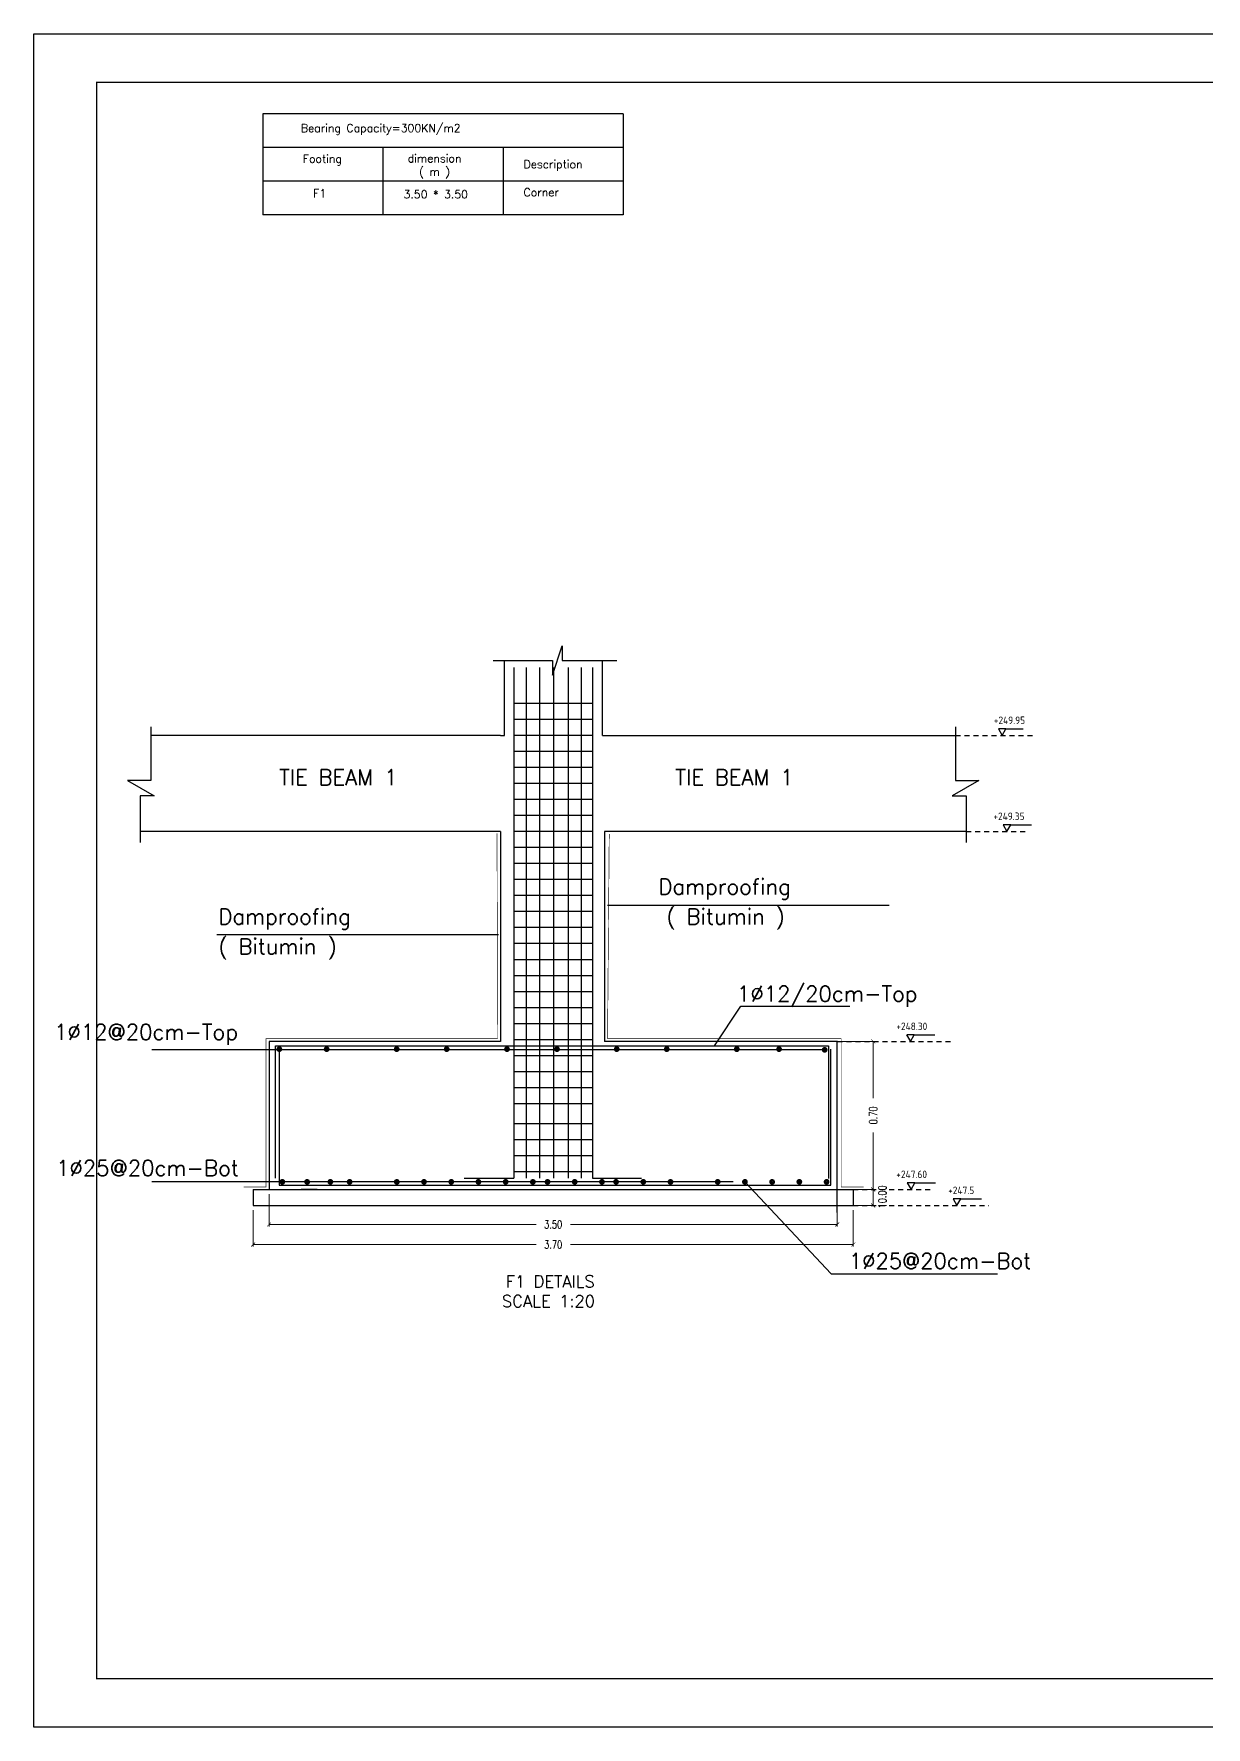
# Model space of a CAD drawing. Extents: x 166525 to 167198, y 178739 to 179747.
# Drawn here: x 167047.23 to 167076.53, y 179353.95 to 179396.27 of the extents above; entities that cross this region are included whole.
import ezdxf

# ---------------------------------------------------------------- set-up
doc = ezdxf.new("R2010")
doc.units = 0
doc.header["$MEASUREMENT"] = 0
for name, pattern in [('AUSGEZOGEN', [0]), ('HIDDEN2', [0.1875, 0.125, -0.0625]), ('STRICHPUNKT2', [0.7, 0.4, -0.15, 0, -0.15]), ('VONLAYER', [0])]:
    doc.linetypes.add(name, pattern=pattern)
doc.layers.get('0').update_dxf_attribs({"linetype": 'CONTINUOUS'})
doc.layers.get('DEFPOINTS').update_dxf_attribs({"linetype": 'CONTINUOUS'})
doc.layers.add('BEAM', color=6, linetype='CONTINUOUS', lineweight=13)
for name, color, linetype in [('BEAM-DIM', 4, 'CONTINUOUS'), ('BEAM-REIN', 2, 'CONTINUOUS'), ('blinding', 1, 'CONTINUOUS'), ('COVER', 7, 'CONTINUOUS'), ('EBENE0', 7, 'AUSGEZOGEN'), ('found', 6, 'CONTINUOUS'), ('MHATCH', 8, 'CONTINUOUS'), ('outdim', 42, 'CONTINUOUS'), ('rebar call line', 8, 'CONTINUOUS'), ('REBARS', 2, 'CONTINUOUS'), ('Reinforcement', 10, 'CONTINUOUS'), ('TEXT', 7, 'CONTINUOUS')]:
    doc.layers.add(name, color=color, linetype=linetype)
doc.styles.add('DIM', font='simplex.shx', dxfattribs={"width": 0.75})
doc.styles.add('ISO8', font='iso8')
doc.styles.add('ROMAND10', font='ROMAND.shx', dxfattribs={"height": 0.2})
doc.styles.add('ROMANS', font='romans.shx')
doc.dimstyles.new('MUTASIM', dxfattribs={"dimscale": 0.9995, "dimtxt": 0.2, "dimasz": 0.1, "dimexe": 0.05, "dimexo": 0.12, "dimgap": 0.05, "dimtad": 0, "dimzin": 0, "dimdsep": 46, "dimtxsty": 'DIM', "dimblk": 'ARCHTICK', "dimcen": 0.09, "dimclrd": 35, "dimclre": 33, "dimclrt": 256, "dimazin": 0, "dimtfac": 1, "dimtofl": 0, "dimtmove": 1, "dimatfit": 3, "dimfxl": 0.18, "dimtolj": 1, "dimtzin": 0, "dimlwd": 13, "dimlwe": 9, "dimarcsym": 0})

# ---------------------------------------------------------------- blocks, each defined once
blk = doc.blocks.new('_ARCHTICK')
at = {"color": 0, "linetype": 'ByBlock', "const_width": 0.15}
blk.add_lwpolyline([(-0.5, -0.5), (0.5, 0.5)], dxfattribs=at)
blk = doc.blocks.new('*D1584')
at = {"layer": 'BEAM', "color": 33, "lineweight": 9, "transparency": 16777216}
for p, q in [((167053.107, 179367.271), (167053.107, 179366.466)), ((167067.307, 179367.271), (167067.307, 179366.466))]:
    blk.add_line(p, q, dxfattribs=at)
at = {"layer": 'BEAM', "color": 35, "lineweight": 13, "transparency": 16777216}
for p, q in [((167053.107, 179366.516), (167059.779, 179366.516)), ((167067.307, 179366.516), (167060.636, 179366.516))]:
    blk.add_line(p, q, dxfattribs=at)
at = {"layer": 'DEFPOINTS', "color": 0, "transparency": 16777216}
for p in [(167053.107, 179367.391), (167067.307, 179367.391), (167067.307, 179366.516)]:
    blk.add_point(p, dxfattribs=at)
at = {"layer": 'BEAM', "color": 35, "lineweight": 13, "transparency": 16777216, "xscale": 0.09995000000000001, "yscale": 0.09995000000000001, "zscale": 0.09995000000000001, "rotation": 180}
blk.add_blockref('_ARCHTICK', (167053.107, 179366.516), dxfattribs=at)
at = {"layer": 'BEAM', "color": 35, "lineweight": 13, "transparency": 16777216, "xscale": 0.09995000000000001, "yscale": 0.09995000000000001, "zscale": 0.09995000000000001}
blk.add_blockref('_ARCHTICK', (167067.307, 179366.516), dxfattribs=at)
at = {"layer": 'BEAM', "transparency": 16777216, "insert": (167060.207, 179366.516), "char_height": 0.1999, "attachment_point": 5, "style": 'DIM'}
blk.add_mtext('\\A1;3.50', dxfattribs=at)
blk = doc.blocks.new('*D1784')
at = {"layer": 'BEAM', "color": 33, "lineweight": 9, "transparency": 16777216}
for p, q in [((167052.707, 179366.871), (167052.707, 179365.962)), ((167067.707, 179366.871), (167067.707, 179365.962))]:
    blk.add_line(p, q, dxfattribs=at)
at = {"layer": 'BEAM', "color": 35, "lineweight": 13, "transparency": 16777216}
for p, q in [((167052.707, 179366.012), (167059.779, 179366.012)), ((167067.707, 179366.012), (167060.636, 179366.012))]:
    blk.add_line(p, q, dxfattribs=at)
at = {"layer": 'DEFPOINTS', "color": 0, "transparency": 16777216}
for p in [(167052.707, 179366.991), (167067.707, 179366.991), (167067.707, 179366.012)]:
    blk.add_point(p, dxfattribs=at)
at = {"layer": 'BEAM', "color": 35, "lineweight": 13, "transparency": 16777216, "xscale": 0.09995000000000001, "yscale": 0.09995000000000001, "zscale": 0.09995000000000001, "rotation": 180}
blk.add_blockref('_ARCHTICK', (167052.707, 179366.012), dxfattribs=at)
at = {"layer": 'BEAM', "color": 35, "lineweight": 13, "transparency": 16777216, "xscale": 0.09995000000000001, "yscale": 0.09995000000000001, "zscale": 0.09995000000000001}
blk.add_blockref('_ARCHTICK', (167067.707, 179366.012), dxfattribs=at)
at = {"layer": 'BEAM', "transparency": 16777216, "insert": (167060.207, 179366.012), "char_height": 0.1999, "attachment_point": 5, "style": 'DIM'}
blk.add_mtext('\\A1;3.70', dxfattribs=at)
blk = doc.blocks.new('*D1785')
at = {"layer": 'BEAM', "color": 33, "lineweight": 9, "transparency": 16777216}
for p, q in [((167067.827, 179367.391), (167068.25, 179367.391)), ((167067.827, 179366.991), (167068.25, 179366.991))]:
    blk.add_line(p, q, dxfattribs=at)
at = {"layer": 'BEAM', "color": 35, "lineweight": 13, "transparency": 16777216}
blk.add_line((167068.2, 179366.991), (167068.2, 179367.391), dxfattribs=at)
at = {"layer": 'DEFPOINTS', "color": 0, "transparency": 16777216}
for p in [(167067.707, 179367.391), (167067.707, 179366.991), (167068.2, 179367.391)]:
    blk.add_point(p, dxfattribs=at)
at = {"layer": 'BEAM', "color": 35, "lineweight": 13, "transparency": 16777216, "xscale": 0.09995000000000001, "yscale": 0.09995000000000001, "zscale": 0.09995000000000001}
for p, rotation in [((167068.2, 179367.391), 90), ((167068.2, 179366.991), 270)]:
    blk.add_blockref('_ARCHTICK', p, dxfattribs=dict(at, rotation=rotation))
at = {"layer": 'BEAM', "transparency": 16777216, "insert": (167068.434, 179367.204), "char_height": 0.1999, "attachment_point": 5, "rotation": 90, "style": 'DIM'}
blk.add_mtext('\\A1;10.00', dxfattribs=at)
blk = doc.blocks.new('*D1586')
at = {"layer": 'BEAM', "color": 33, "lineweight": 9, "transparency": 16777216}
for p, q in [((167067.432, 179371.091), (167068.255, 179371.091)), ((167067.032, 179367.391), (167068.255, 179367.391))]:
    blk.add_line(p, q, dxfattribs=at)
at = {"layer": 'BEAM', "color": 35, "lineweight": 13, "transparency": 16777216}
for p, q in [((167068.205, 179371.091), (167068.205, 179369.669)), ((167068.205, 179367.391), (167068.205, 179368.812))]:
    blk.add_line(p, q, dxfattribs=at)
at = {"layer": 'DEFPOINTS', "color": 0, "transparency": 16777216}
for p in [(167067.312, 179371.091), (167068.205, 179371.091), (167066.912, 179367.391)]:
    blk.add_point(p, dxfattribs=at)
at = {"layer": 'BEAM', "color": 35, "lineweight": 13, "transparency": 16777216, "xscale": 0.09995000000000001, "yscale": 0.09995000000000001, "zscale": 0.09995000000000001}
for p, rotation in [((167068.205, 179371.091), 90), ((167068.205, 179367.391), 270)]:
    blk.add_blockref('_ARCHTICK', p, dxfattribs=dict(at, rotation=rotation))
at = {"layer": 'BEAM', "transparency": 16777216, "insert": (167068.205, 179369.241), "char_height": 0.1999, "attachment_point": 5, "rotation": 90, "style": 'DIM'}
blk.add_mtext('\\A1;0.70', dxfattribs=at)

msp = doc.modelspace()

# ---------------------------------------------------------------- linework, layer by layer
for p, q in [((167050.15324, 179378.9563), (167050.15324, 179377.6088)), ((167070.26109, 179378.9563), (167070.26109, 179377.6088)), ((167050.15324, 179377.6088), (167049.56633, 179377.6088)), ((167049.56633, 179377.6088), (167050.23245, 179377.23229)), ((167070.848, 179377.6088), (167070.18188, 179377.23229)), ((167070.26109, 179377.6088), (167070.848, 179377.6088)), ((167050.23245, 179377.23229), (167049.88636, 179377.23229)), ((167049.88636, 179377.23229), (167049.88636, 179376.05841)), ((167070.18188, 179377.23229), (167070.52797, 179377.23229)), ((167070.52797, 179377.23229), (167070.52797, 179376.05841))]:
    msp.add_line(p, q)
at = {"color": 2, "linetype": 'STRICHPUNKT2', "const_width": 0.015}
for points in [[(167058.80402, 179376.29293), (167058.80402, 179376.29293), (167058.80402, 179376.29293), (167058.8152, 179371.15699), (167053.02845, 179371.15699), (167053.02845, 179367.45269), (167052.46834, 179367.45269), (167052.71055, 179367.45269)], [(167061.60778, 179376.27375), (167061.60778, 179376.27375), (167061.60778, 179376.27375), (167061.56562, 179371.15699), (167067.40325, 179371.15699), (167067.40325, 179367.45269), (167067.96336, 179367.45269), (167067.72116, 179367.45269)]]:
    msp.add_lwpolyline(points, dxfattribs=at)
at = {"layer": 'BEAM-REIN', "const_width": 0.0684}
for points in [[(167053.32441, 179370.89735, 1), (167053.40001, 179370.89735, 1)], [(167054.5084, 179370.89735, 1), (167054.584, 179370.89735, 1)], [(167056.2584, 179370.89735, 1), (167056.334, 179370.89735, 1)], [(167057.5084, 179370.89735, 1), (167057.584, 179370.89735, 1)], [(167059.01494, 179370.89735, 1), (167059.09054, 179370.89735, 1)], [(167060.26494, 179370.89735, 1), (167060.34054, 179370.89735, 1)], [(167061.7584, 179370.89735, 1), (167061.834, 179370.89735, 1)], [(167063.0084, 179370.89735, 1), (167063.084, 179370.89735, 1)], [(167064.7584, 179370.89735, 1), (167064.834, 179370.89735, 1)], [(167065.81425, 179370.89735, 1), (167065.88985, 179370.89735, 1)], [(167066.95396, 179370.88033, 1), (167067.02956, 179370.88033, 1)], [(167053.39982, 179367.57995, 1), (167053.47542, 179367.57995, 1)], [(167054.01988, 179367.57995, 1), (167054.09548, 179367.57995, 1)], [(167054.60064, 179367.57995, 1), (167054.67624, 179367.57995, 1)], [(167055.0811, 179367.57995, 1), (167055.1567, 179367.57995, 1)], [(167056.2611, 179367.57995, 1), (167056.3367, 179367.57995, 1)], [(167056.9411, 179367.57995, 1), (167057.0167, 179367.57995, 1)], [(167057.6211, 179367.57995, 1), (167057.6967, 179367.57995, 1)], [(167058.3011, 179367.57995, 1), (167058.3767, 179367.57995, 1)], [(167058.9811, 179367.57995, 1), (167059.0567, 179367.57995, 1)], [(167059.6611, 179367.57995, 1), (167059.7367, 179367.57995, 1)], [(167060.02764, 179367.57995, 1), (167060.10324, 179367.57995, 1)], [(167060.70764, 179367.57995, 1), (167060.78324, 179367.57995, 1)], [(167061.38764, 179367.57995, 1), (167061.46324, 179367.57995, 1)], [(167061.7411, 179367.57995, 1), (167061.8167, 179367.57995, 1)], [(167062.4211, 179367.57995, 1), (167062.4967, 179367.57995, 1)], [(167063.1011, 179367.57995, 1), (167063.1767, 179367.57995, 1)], [(167064.2811, 179367.57995, 1), (167064.3567, 179367.57995, 1)], [(167064.9611, 179367.57995, 1), (167065.0367, 179367.57995, 1)], [(167065.6411, 179367.57995, 1), (167065.7167, 179367.57995, 1)], [(167066.3211, 179367.57995, 1), (167066.3967, 179367.57995, 1)], [(167067.0011, 179367.57995, 1), (167067.0767, 179367.57995, 1)]]:
    msp.add_lwpolyline(points, format="xyb", close=True, dxfattribs=at)
at = {"layer": 'blinding'}
for p, q in [((167052.70716, 179367.39055), (167052.70716, 179366.99055)), ((167052.70716, 179367.39055), (167053.10716, 179367.39055)), ((167052.70716, 179366.99055), (167067.70716, 179366.99055)), ((167054.30716, 179367.39055), (167053.90716, 179367.39055)), ((167066.10716, 179367.39055), (167066.50716, 179367.39055)), ((167067.30716, 179367.39055), (167067.70716, 179367.39055)), ((167067.70716, 179367.39055), (167067.70716, 179366.99055))]:
    msp.add_line(p, q, dxfattribs=at)
at = {"layer": 'COVER', "flags": 128}
msp.add_lwpolyline([(167047.22834, 179396.2739), (167107.14959, 179396.2739), (167107.14959, 179353.9514), (167047.22834, 179353.9514)], close=True, dxfattribs=at)
at = {"layer": 'EBENE0', "color": 8, "linetype": 'AUSGEZOGEN'}
for p, q in [((167060.19078, 179380.24413), (167060.42874, 179380.97563)), ((167060.42874, 179380.97563), (167060.42874, 179380.61231)), ((167058.7067, 179380.60988), (167060.19078, 179380.60988)), ((167060.19078, 179380.60988), (167060.19078, 179380.24413)), ((167060.42874, 179380.61231), (167061.79831, 179380.61231))]:
    msp.add_line(p, q, dxfattribs=at)
at = {"layer": 'EBENE0', "color": 3, "linetype": 'AUSGEZOGEN'}
for p, q in [((167071.52302, 179378.90423), (167071.33402, 179378.90423)), ((167071.33402, 179378.90423), (167071.42852, 179378.74055)), ((167071.42852, 179378.74055), (167071.52302, 179378.90423)), ((167071.52302, 179378.90423), (167071.95637, 179378.90423)), ((167071.45169, 179376.50423), (167071.54619, 179376.34055)), ((167071.64417, 179376.50423), (167071.45517, 179376.50423)), ((167071.54619, 179376.34055), (167071.64069, 179376.50423)), ((167071.64417, 179376.50423), (167072.1608, 179376.50423)), ((167069.03972, 179371.25423), (167069.13422, 179371.09055)), ((167069.23221, 179371.25423), (167069.04321, 179371.25423)), ((167069.13422, 179371.09055), (167069.22872, 179371.25423)), ((167069.23221, 179371.25423), (167069.74883, 179371.25423)), ((167069.24519, 179367.55423), (167069.05619, 179367.55423)), ((167069.05619, 179367.55423), (167069.15069, 179367.39055)), ((167069.15069, 179367.39055), (167069.24519, 179367.55423)), ((167069.24519, 179367.55423), (167069.76182, 179367.55423)), ((167070.3915, 179367.15423), (167070.2025, 179367.15423)), ((167070.2025, 179367.15423), (167070.297, 179366.99055)), ((167070.297, 179366.99055), (167070.3915, 179367.15423)), ((167070.3915, 179367.15423), (167070.90812, 179367.15423))]:
    msp.add_line(p, q, dxfattribs=at)
at = {"layer": 'EBENE0', "linetype": 'HIDDEN2'}
for p, q in [((167070.26109, 179378.74055), (167072.26387, 179378.74055)), ((167070.52797, 179376.34055), (167072.02831, 179376.34055)), ((167067.31193, 179371.09055), (167070.23127, 179371.09055)), ((167067.70716, 179367.39055), (167069.63295, 179367.39055)), ((167067.70716, 179366.99055), (167071.09821, 179366.99055))]:
    msp.add_line(p, q, dxfattribs=at)
at = {"layer": 'found'}
for p, q in [((167058.99048, 179378.74055), (167058.99048, 179380.60988)), ((167061.43691, 179378.74055), (167061.43691, 179380.61231)), ((167058.89048, 179378.74055), (167050.15324, 179378.74055)), ((167058.89048, 179378.74055), (167058.99048, 179378.74055)), ((167061.43691, 179378.74055), (167061.53691, 179378.74055)), ((167061.53691, 179378.74055), (167070.26109, 179378.74055)), ((167058.89048, 179376.34055), (167049.88636, 179376.34055)), ((167058.89048, 179376.34055), (167058.89048, 179371.09055)), ((167070.52797, 179376.34055), (167061.49048, 179376.34055)), ((167061.49048, 179376.34055), (167061.49048, 179371.09055)), ((167058.89048, 179371.09055), (167053.10716, 179371.09055)), ((167053.10716, 179371.09055), (167053.10716, 179367.39055)), ((167053.10716, 179371.09055), (167053.10716, 179367.39055)), ((167067.31193, 179371.09055), (167061.49048, 179371.09055)), ((167067.30716, 179367.39055), (167067.30716, 179371.09055)), ((167067.30716, 179366.81422), (167067.30716, 179371.09055)), ((167053.10716, 179367.39055), (167067.30716, 179367.39055))]:
    msp.add_line(p, q, dxfattribs=at)
at = {"layer": 'MHATCH', "const_width": 0.03562, "flags": 128}
msp.add_lwpolyline([(167048.79584, 179395.06265), (167105.58209, 179395.06265), (167105.58209, 179355.16265), (167048.79584, 179355.16265)], close=True, dxfattribs=at)
at = {"layer": 'MHATCH'}
msp.add_lwpolyline([(167049.15209, 179395.06265), (167105.58209, 179395.06265), (167105.58209, 179355.16265)], dxfattribs=at)
at = {"layer": 'outdim'}
for p, q in [((167061.953, 179394.27144), (167052.953, 179394.27144)), ((167052.953, 179394.27144), (167052.953, 179391.75288)), ((167061.953, 179394.27144), (167061.953, 179391.75288)), ((167061.953, 179393.43144), (167052.953, 179393.43144)), ((167055.953, 179393.43144), (167055.953, 179391.75288)), ((167058.953, 179393.43144), (167058.953, 179391.75288)), ((167061.953, 179392.59288), (167052.953, 179392.59288)), ((167061.953, 179391.75288), (167052.953, 179391.75288)), ((167061.953, 179391.75288), (167052.953, 179391.75288))]:
    msp.add_line(p, q, dxfattribs=at)
at = {"layer": 'rebar call line'}
for p, q in [((167061.56391, 179374.49977), (167068.60254, 179374.49977)), ((167058.8374, 179373.7517), (167051.79877, 179373.7517)), ((167064.237, 179370.97677), (167064.89251, 179371.9703)), ((167064.89251, 179371.9703), (167067.61775, 179371.9703)), ((167067.02968, 179370.88033), (167050.17651, 179370.88033)), ((167064.70869, 179367.57995), (167050.17651, 179367.57995)), ((167064.9989, 179367.57995), (167067.15421, 179365.28368)), ((167067.15421, 179365.28368), (167071.30714, 179365.28368))]:
    msp.add_line(p, q, dxfattribs=at)
at = {"layer": 'REBARS'}
for p, q in [((167059.22239, 179380.4401), (167059.22239, 179367.67552)), ((167059.53411, 179380.4401), (167059.53411, 179367.67552)), ((167059.86321, 179380.4401), (167059.86321, 179367.67552)), ((167060.21172, 179380.4401), (167060.21172, 179367.67552)), ((167060.57761, 179380.4401), (167060.57761, 179367.67552)), ((167060.90671, 179380.4401), (167060.90671, 179367.67552)), ((167061.18982, 179380.4401), (167061.18982, 179367.67552)), ((167053.26716, 179367.67159), (167053.26716, 179370.97677)), ((167053.26716, 179370.97677), (167067.0838, 179370.97677)), ((167053.36221, 179370.86767), (167053.36221, 179367.49616)), ((167067.0838, 179370.97677), (167067.0838, 179367.6681)), ((167067.14716, 179367.49616), (167067.14716, 179370.89298)), ((167053.36221, 179367.49616), (167067.14716, 179367.49616)), ((167057.98269, 179367.67552), (167059.22239, 179367.67552)), ((167061.18982, 179367.67552), (167062.41644, 179367.67552))]:
    msp.add_line(p, q, dxfattribs=at)
at = {"layer": 'Reinforcement', "linetype": 'VONLAYER'}
for p, q in [((167059.22239, 179379.54223), (167061.18982, 179379.54223)), ((167059.22239, 179379.14223), (167061.18982, 179379.14223)), ((167059.22239, 179378.74223), (167061.18982, 179378.74223)), ((167059.22239, 179378.34223), (167061.18982, 179378.34223)), ((167059.22239, 179378.34223), (167061.18982, 179378.34223)), ((167059.22239, 179377.94223), (167061.18982, 179377.94223)), ((167059.22239, 179377.54223), (167061.18982, 179377.54223)), ((167059.22239, 179377.14223), (167061.18982, 179377.14223)), ((167059.22239, 179376.74223), (167061.18982, 179376.74223)), ((167059.22239, 179376.74223), (167061.18982, 179376.74223)), ((167059.22239, 179376.34223), (167061.18982, 179376.34223)), ((167059.22239, 179375.94223), (167061.18982, 179375.94223)), ((167059.22239, 179375.54223), (167061.18982, 179375.54223)), ((167059.22239, 179375.14223), (167061.18982, 179375.14223)), ((167059.22239, 179375.14223), (167061.18982, 179375.14223)), ((167059.22239, 179374.74223), (167061.18982, 179374.74223)), ((167059.22239, 179374.34223), (167061.18982, 179374.34223)), ((167059.22239, 179373.94223), (167061.18982, 179373.94223)), ((167059.22239, 179373.54223), (167061.18982, 179373.54223)), ((167059.22239, 179373.54223), (167061.18982, 179373.54223)), ((167059.22239, 179373.14223), (167061.18982, 179373.14223)), ((167059.22239, 179372.74223), (167061.18982, 179372.74223)), ((167059.22239, 179372.34223), (167061.18982, 179372.34223)), ((167059.22239, 179371.94223), (167061.18982, 179371.94223)), ((167059.22239, 179371.94223), (167061.18982, 179371.94223)), ((167059.22239, 179371.54223), (167061.18982, 179371.54223)), ((167059.22239, 179371.14223), (167061.18982, 179371.14223)), ((167059.22239, 179370.74223), (167061.18982, 179370.74223)), ((167059.22239, 179370.34223), (167061.18982, 179370.34223)), ((167059.22239, 179370.34223), (167061.18982, 179370.34223)), ((167059.22239, 179369.94223), (167061.18982, 179369.94223)), ((167059.22239, 179369.54223), (167061.18982, 179369.54223)), ((167059.22239, 179369.04223), (167061.18982, 179369.04223)), ((167059.22239, 179368.64223), (167061.18982, 179368.64223)), ((167059.22239, 179368.24223), (167061.18982, 179368.24223)), ((167059.22239, 179368.24223), (167061.18982, 179368.24223)), ((167059.22239, 179367.84223), (167061.18982, 179367.84223)), ((167059.22239, 179367.84223), (167061.18982, 179367.84223))]:
    msp.add_line(p, q, dxfattribs=at)

# ---------------------------------------------------------------- texts
at = {"layer": 'BEAM-DIM', "style": 'ROMANS'}
for s, p in [('TIE BEAM 1', (167053.35547, 179377.4975)), ('TIE BEAM 1', (167063.25882, 179377.4975)), ('Damproofing', (167062.83526, 179374.76397)), ('Damproofing', (167051.8382, 179374.0159)), ('( Bitumin )', (167063.03955, 179374.01534)), ('( Bitumin )', (167051.8382, 179373.26727)), ('1%%C12/20cm-Top', (167064.79963, 179372.08701)), ('1%%C12@20cm-Top', (167047.73461, 179371.13192)), ('1%%C25@20cm-Bot', (167047.78561, 179367.73068)), ('1%%C25@20cm-Bot', (167067.5913, 179365.40957))]:
    msp.add_text(s, height=0.39, dxfattribs=at).set_placement(p)
at = {"layer": 'EBENE0', "color": 3, "style": 'ISO8'}
for s, p in [('+249.95', (167071.21881, 179379.02311)), ('+249.35', (167071.20841, 179376.62311)), ('+248.30', (167068.78294, 179371.37311)), ('+247.60', (167068.78243, 179367.67311)), ('+247.5', (167070.07723, 179367.27311))]:
    msp.add_text(s, height=0.189, dxfattribs=at).set_placement(p)
at = {"layer": 'outdim', "char_height": 0.2, "style": 'ROMAND10'}
for s, insert, width, attachment_point in [('Bearing Capacity=300KN/m2', (167053.90053, 179394.01962), 5.225223, 1), ('Footing', (167054.43825, 179393.25229), 0.7386111, 2), ('dimension ( m )', (167057.24378, 179393.26181), 1.5400199, 2), ('Description', (167059.4668, 179393.11418), 0.5137929, 1), ('F1', (167054.20843, 179392.38805), 0.5137929, 1), ('Corner', (167059.4668, 179392.41409), 0.5137929, 1), ('3.50 * 3.50', (167056.4668, 179392.36328), 2.1328714, 1)]:
    msp.add_mtext(s, dxfattribs=dict(at, insert=insert, width=width, attachment_point=attachment_point))
at = {"layer": 'TEXT', "style": 'ROMANS'}
for s, p in [('F1 DETAILS', (167059.02067, 179364.94161, 223.2)), ('SCALE 1:20', (167058.92546, 179364.44969, 232.5))]:
    msp.add_text(s, height=0.3, dxfattribs=at).set_placement(p)

# ---------------------------------------------------------------- dimensions: what is measured, and where the dimension line sits
at = {"layer": 'BEAM'}
dim = msp.add_linear_dim(base=(167068.20487, 179371.09055), p1=(167066.91193, 179367.39055), p2=(167067.31193, 179371.09055), angle=90, text='0.70', dimstyle='MUTASIM', override={"dimgap": 0.2, "dimlfac": 25}, dxfattribs=at)
dim.commit()
dim.dimension.update_dxf_attribs({"geometry": '*D1586', "text_midpoint": (167068.20487, 179369.24055)})
dim = msp.add_linear_dim(base=(167068.2001, 179367.39055), p1=(167067.70716, 179366.99055), p2=(167067.70716, 179367.39055), angle=90, dimstyle='MUTASIM', override={"dimgap": 0.2, "dimlfac": 25}, dxfattribs=at)
dim.commit()
dim.dimension.update_dxf_attribs({"geometry": '*D1785', "text_midpoint": (167068.43423, 179367.204), "dimtype": 160})
for base, p1, p2, text, picture, middle in [((167067.70716, 179366.01153), (167052.70716, 179366.99055), (167067.70716, 179366.99055), '3.70', '*D1784', (167060.20716, 179366.01153)), ((167067.30716, 179366.51557), (167053.10716, 179367.39055), (167067.30716, 179367.39055), '3.50', '*D1584', (167060.20716, 179366.51557))]:
    dim = msp.add_linear_dim(base=base, p1=p1, p2=p2, text=text, dimstyle='MUTASIM', override={"dimgap": 0.2, "dimlfac": 25}, dxfattribs=at)
    dim.commit()
    dim.dimension.update_dxf_attribs({"geometry": picture, "text_midpoint": middle})

doc.saveas('drawing.dxf')
